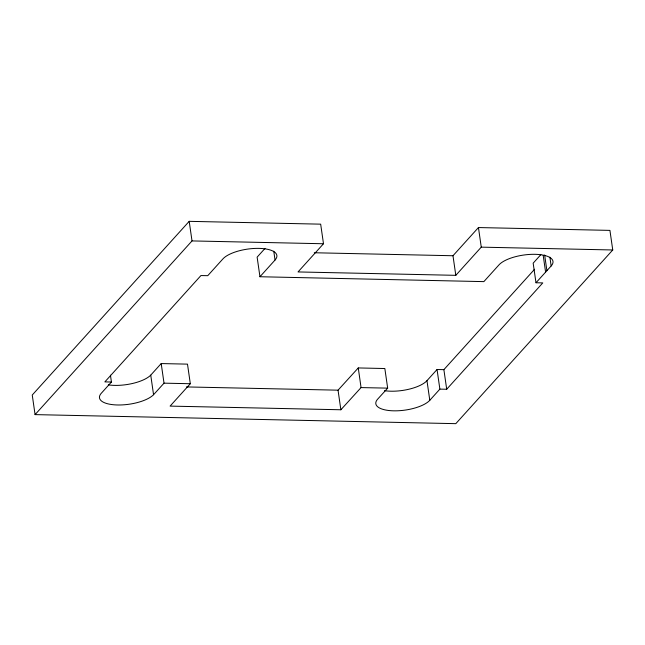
<?xml version="1.0" encoding="UTF-8"?>
<svg xmlns="http://www.w3.org/2000/svg" width="645" height="645" viewBox="0 0 645 645"><rect width="100%" height="100%" fill="white"/><g stroke="black" fill="none" stroke-linecap="round" stroke-linejoin="round"><path stroke-width="0.97" d="M549.887 257.153L551.153 265.974L535.987 282.76L533.165 263.168L540.857 254.654M110.44 375.172L111.432 382.025L101.668 392.853A28.42 10.554 -8.2 0 0 116.632 404.955A28.42 10.554 -8.2 0 0 153.558 394.724L164.024 383.162L190.315 383.727L187.493 364.135L161.194 363.57L150.737 375.132A28.42 10.554 -8.2 0 1 108.304 384.872M612.75 249.978L481.267 247.148L455.805 275.334L298.03 271.94L323.492 243.754L320.67 224.162L189.195 221.34L32.25 395.022L35.072 414.614L455.805 423.66L612.75 249.978L609.928 230.386L478.445 227.556L452.984 255.743L314.3 252.759M35.072 414.614L192.017 240.924L323.492 243.754M265.006 248.43L257.129 257.145L259.951 276.737L483.855 281.623L499.004 264.853A28.187 10.465 -8.2 0 1 535.108 254.315A28.187 10.465 -8.2 0 1 551.153 265.974M259.951 276.737L275.044 260.032L273.778 251.219M190.315 383.727L170.095 406.108L340.866 409.769L361.055 387.589L387.669 388.137L384.839 368.529L358.265 367.94L338.044 390.177L186.357 386.927M384.46 390.685A28.187 10.465 -8.2 0 0 426.966 380.671L437.052 369.512L443.881 369.65L534.584 269.263M387.669 388.137L377.647 399.166A28.187 10.465 -8.2 0 0 393.692 410.825A28.187 10.465 -8.2 0 0 429.796 400.287L439.874 389.128L446.703 389.241L542.784 282.905L535.987 282.76M111.432 382.025L104.861 381.888L200.934 275.56L207.755 275.681L222.904 258.911A28.178 10.465 -8.2 0 1 259 248.381A28.178 10.465 -8.2 0 1 275.044 260.032M544.646 255.009L546.904 270.682M543.203 255.46L545.606 272.117M478.445 227.556L481.267 247.148M452.984 255.743L455.805 275.334M443.881 369.65L446.703 389.241M437.052 369.512L439.874 389.128M426.966 380.671L429.796 400.287M338.044 390.177L340.866 409.769M189.195 221.34L192.017 240.924M161.194 363.57L164.024 383.162M150.737 375.132L153.558 394.724M358.265 367.94L361.055 387.589"/></g></svg>
